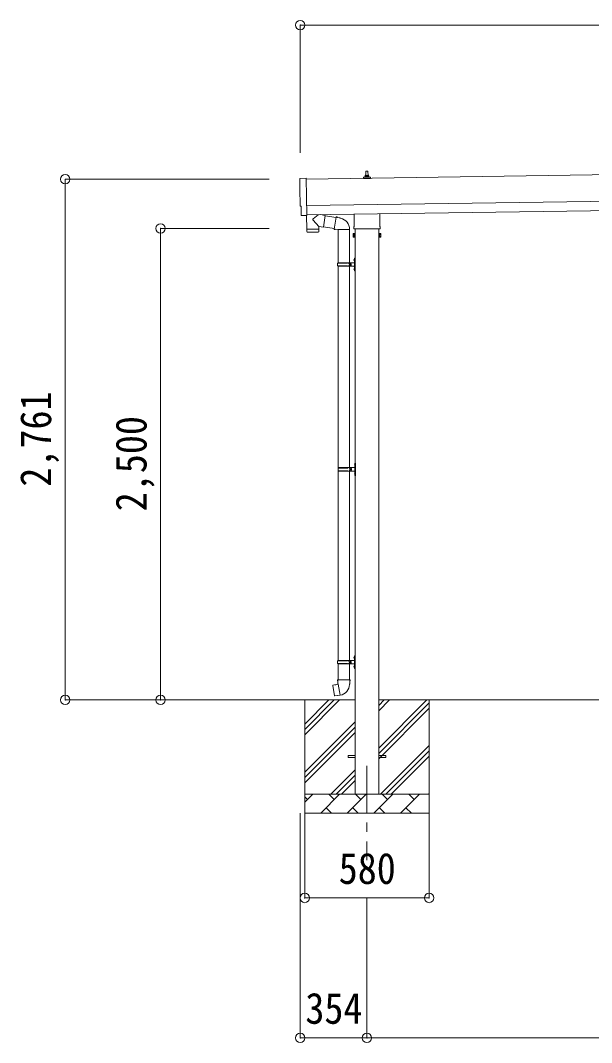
# Model space of a CAD drawing. Units: millimetres at full size, sheet at 1:50; some dimension numbers follow another scale. Extents: x -14053 to 14053, y -9700 to 9700.
# Drawn here: x -2432 to 600, y -6767 to -1348 of the extents above; entities that cross this region are included whole.
import ezdxf
from ezdxf.enums import TextEntityAlignment as Align

# ---------------------------------------------------------------- set-up
doc = ezdxf.new("R2010")
doc.units = ezdxf.units.MM
doc.header["$LTSCALE"] = 50
doc.header["$PDMODE"] = 32
doc.header["$PDSIZE"] = 50
doc.linetypes.add('CHAIN1', pattern=[8, 5, -1, 1, -1])
for name, color, linetype, lineweight in [('0-0_0', 7, 'Continuous', 9), ('0-1_Defpoints', 4, 'Continuous', 9), ('0-2_TEXT1', 7, 'Continuous', 9), ('0-6_PARTS1', 6, 'Continuous', 9)]:
    doc.layers.add(name, color=color, linetype=linetype, lineweight=lineweight)
doc.styles.add('ＭＳ ゴシック', font='')
doc.styles.get('ＭＳ ゴシック').set_extended_font_data('MS Gothic')

msp = doc.modelspace()

# ---------------------------------------------------------------- linework, layer by layer
at = {"layer": '0-0_0'}
for p, q in [((-654.63, -4950.76), (-1950.42, -4950.76)), ((-922.13, -4950.76), (-922.13, -5550.76)), ((-922.13, -5135.81), (-737.07, -4950.76)), ((-922.13, -5107.53), (-765.36, -4950.76)), ((-922.13, -5079.24), (-793.64, -4950.76)), ((2345.37, -4950.76), (-529.63, -4950.76)), ((-529.63, -5205.86), (-274.53, -4950.76)), ((-529.63, -5007.87), (-472.52, -4950.76)), ((-529.63, -4979.58), (-500.8, -4950.76)), ((-529.63, -5234.14), (-262.13, -4966.64)), ((-262.13, -4950.76), (-262.13, -5550.76)), ((-529.63, -5262.43), (-262.13, -4994.93)), ((-922.13, -5333.8), (-654.63, -5066.3)), ((-922.13, -5362.08), (-654.63, -5094.58)), ((-922.13, -5390.37), (-654.63, -5122.87)), ((-519.97, -5450.76), (-262.13, -5192.92)), ((-491.68, -5450.76), (-262.13, -5221.2)), ((-463.4, -5450.76), (-262.13, -5249.48)), ((-784.53, -5450.76), (-654.63, -5320.86)), ((-756.24, -5450.76), (-654.63, -5349.14)), ((-727.96, -5450.76), (-654.63, -5377.43)), ((-922.13, -5450.76), (-262.13, -5450.76)), ((-922.13, -5493.65), (-879.23, -5450.76)), ((-907.79, -5479.31), (-922.13, -5464.97)), ((-837.81, -5550.76), (-737.81, -5450.76)), ((-766.36, -5479.31), (-794.92, -5450.76)), ((-696.39, -5550.76), (-596.39, -5450.76)), ((-624.94, -5479.31), (-653.5, -5450.76)), ((-554.97, -5550.76), (-454.97, -5450.76)), ((-483.52, -5479.31), (-512.07, -5450.76)), ((-413.55, -5550.76), (-313.55, -5450.76)), ((-342.1, -5479.31), (-370.65, -5450.76)), ((-265.41, -5450.76), (-262.13, -5447.47)), ((-809.26, -5522.21), (-780.7, -5550.76)), ((-667.84, -5522.21), (-639.28, -5550.76)), ((-526.41, -5522.21), (-497.86, -5550.76)), ((-384.99, -5522.21), (-356.44, -5550.76)), ((-262.13, -5550.76), (-922.13, -5550.76))]:
    msp.add_line(p, q, dxfattribs=at)
at = {"layer": '0-1_Defpoints'}
for p, q in [((4450.11, -2112.31), (-914.85, -2188.95)), ((-598.13, -2171.5), (-597.4, -2147.97)), ((-596.4, -2147), (-587.85, -2147)), ((-586.85, -2147.97), (-586.13, -2171.5)), ((-610.38, -2187), (-610.38, -2179.28)), ((-573.88, -2187), (-610.38, -2187)), ((-609.99, -2178.5), (-574.26, -2178.5)), ((-609.61, -2178.31), (-602.89, -2176.68)), ((-602.51, -2176.5), (-581.74, -2176.5)), ((-602.13, -2175.71), (-602.13, -2171.5)), ((-601.13, -2171.5), (-583.13, -2171.5)), ((-582.13, -2175.71), (-582.13, -2171.5)), ((-574.64, -2178.31), (-581.36, -2176.68)), ((-573.88, -2187), (-573.88, -2179.28)), ((-912.85, -2328.94), (4452.11, -2252.3)), ((-912.13, -2378.94), (4452.82, -2302.29)), ((-931.71, -2382.98), (-938.63, -2382.72)), ((-930.31, -2382.06), (-912.08, -2382.71)), ((-912.09, -2381.7), (-912.08, -2382.7)), ((-660.43, -2440.99), (-660.43, -2375.34)), ((-523.83, -2373.39), (-523.83, -2440.99)), ((-666.13, -2479.26), (-665.37, -2477.94)), ((-666.13, -2479.26), (-666.13, -2496.26)), ((-659.13, -2482.85), (-665.37, -2482.85)), ((-659.13, -2492.67), (-665.37, -2492.67)), ((-662.13, -2449.76), (-662.13, -2444.26)), ((-524.19, -2453.26), (-660.06, -2453.26)), ((-654.63, -2453.26), (-654.63, -5450.76)), ((-529.63, -5450.76), (-529.63, -2453.26)), ((-525.13, -2482.85), (-518.88, -2482.85)), ((-525.13, -2492.67), (-518.88, -2492.67)), ((-522.13, -2444.26), (-522.13, -2449.76)), ((-518.13, -2479.26), (-518.88, -2477.94)), ((-518.13, -2479.26), (-518.13, -2496.26)), ((-666.13, -2496.26), (-665.37, -2497.57)), ((-659.13, -2497.57), (-665.37, -2497.57)), ((-656.63, -2496.96), (-659.13, -2496.96)), ((-527.63, -2496.96), (-525.13, -2496.96)), ((-525.13, -2497.57), (-518.88, -2497.57)), ((-518.13, -2496.26), (-518.88, -2497.57)), ((-692.13, -5246.26), (-654.63, -5246.26)), ((-692.13, -5255.26), (-692.13, -5246.26)), ((-692.13, -5255.26), (-654.63, -5255.26)), ((-529.63, -5246.26), (-492.13, -5246.26)), ((-529.63, -5255.26), (-492.13, -5255.26)), ((-492.13, -5255.26), (-492.13, -5246.26))]:
    msp.add_line(p, q, dxfattribs=at)
at = {"layer": '0-1_Defpoints', "color": 7, "linetype": 'CHAIN1'}
msp.add_line((-592.13, -5300.76), (-592.13, -5800.76), dxfattribs=at)
at = {"layer": '0-1_Defpoints'}
for points in [[(-946.46, -2185.97), (-914.92, -2183.87), (-912.09, -2381.7)], [(-941.51, -2379.77), (-942.19, -2332.75), (-942.79, -2332.75)], [(-659.13, -2497.57), (-659.13, -2477.94), (-665.37, -2477.94)], [(-659.13, -2496.96), (-659.13, -2478.56), (-656.63, -2478.56)], [(-525.13, -2496.96), (-525.13, -2478.56), (-527.63, -2478.56)], [(-525.13, -2497.57), (-525.13, -2477.94), (-518.88, -2477.94)]]:
    msp.add_lwpolyline(points, dxfattribs=at)
for points in [[(-656.63, -2498.26), (-656.63, -2477.26), (-654.63, -2477.26), (-654.63, -2498.26)], [(-527.63, -2498.26), (-527.63, -2477.26), (-529.63, -2477.26), (-529.63, -2498.26)]]:
    msp.add_lwpolyline(points, close=True, dxfattribs=at)
for centre, radius, start, end in [((-596.4, -2148), 1, 90, 178.60509), ((-587.85, -2148), 1, 1.39491, 90), ((-609.38, -2179.28), 1, 103.62699, 180), ((-603.13, -2175.71), 1, 283.62699, 0), ((-598.04, -2172.13), 4.13, 90, 171.17633), ((-601.13, -2172.5), 1, 90, 180), ((-588.79, -2171.5), 4.83, 133.60282, 180), ((-595.46, -2171.5), 4.83, 0, 46.39718), ((-586.21, -2172.13), 4.13, 8.82367, 90), ((-583.13, -2172.5), 1, 0, 90), ((-581.13, -2175.71), 1, 180, 256.37301), ((-574.88, -2179.28), 1, 0, 76.37301), ((-661.78, -2480.4), 4.34, 145.61575, 214.38425), ((-649.88, -2487.76), 16.24, 162.41205, 197.58795), ((-661.78, -2495.12), 4.34, 145.61575, 214.38425), ((-658.13, -2444.26), 4, 125.09963, 180), ((-658.13, -2449.76), 4, 180, 194.47751), ((-658.13, -2449.76), 4, 194.47751, 241.04498), ((-526.13, -2449.76), 4, 298.95502, 345.52249), ((-526.13, -2444.26), 4, 0, 54.90037), ((-526.13, -2449.76), 4, 345.52249, 0), ((-534.37, -2487.76), 16.24, 342.41205, 17.58795), ((-522.47, -2480.4), 4.34, 325.61575, 34.38425), ((-522.47, -2495.12), 4.34, 325.61575, 34.38425)]:
    msp.add_arc(centre, radius, start, end, dxfattribs=at)
for centre, major_axis, ratio, start_param, end_param in [((-946.26, -2188.96), (-3, -0.04), 0.99863, 4.7647489, 6.2979817), ((-5710.63, -2327.46), (4762.89, 68.04), 0.99863, 6.2686928, 6.2979817), ((-942.85, -2328.35), (-4.41, -0.06), 0.99863, 6.2686928, 7.8539816), ((-938.51, -2379.72), (-2.15, -2.1), 0.9974, 5.5252311, 7.0411395), ((-931.67, -2381.98), (-0.717, -0.7), 0.9974, 0.7579542, 1.5707963)]:
    msp.add_ellipse(centre, major_axis=major_axis, ratio=ratio, start_param=start_param, end_param=end_param, dxfattribs=at)
at = {"layer": '0-2_TEXT1'}
for p, q in [((-930.97, -2382.7), (-930.31, -2382.06)), ((-850.69, -2378.06), (-878.33, -2400.57)), ((-813.06, -2382.07), (-838.9, -2377.89)), ((-813.06, -2382.07), (-823.23, -2444.95)), ((-813.36, -2383.89), (-756, -2393.03)), ((-847.64, -2441), (-878.51, -2407.9)), ((-766.74, -2453.94), (-761.21, -2422.57)), ((-755.67, -2391.21), (-761.21, -2422.57)), ((-755.67, -2391.21), (-754.53, -2389.23)), ((-754.53, -2389.23), (-750.97, -2389.85)), ((-750.97, -2389.85), (-750.55, -2392.2)), ((-736.04, -2395.02), (-734.35, -2396.65)), ((-734.35, -2396.65), (-732.24, -2397.1)), ((-911.45, -2454.93), (-911.03, -2467.98)), ((-850.45, -2470.06), (-907.99, -2470.89)), ((-906.96, -2453.87), (-906.93, -2454.87)), ((-851.97, -2453.08), (-851.97, -2454.08)), ((-847.64, -2441), (-823.23, -2444.95)), ((-847.64, -2441), (-847.47, -2453.02)), ((-822.93, -2443.12), (-766.42, -2452.12)), ((-766.74, -2453.94), (-766.34, -2456.19)), ((-766.74, -2453.94), (-761.58, -2454.76)), ((-766.34, -2456.19), (-762.78, -2456.82)), ((-762.78, -2456.82), (-761.58, -2454.76)), ((-761.58, -2454.76), (-746.98, -2457.07)), ((-746.98, -2457.07), (-744.78, -2456.09)), ((-684.48, -2456.48), (-745.66, -2456.48)), ((-744.63, -2456.48), (-744.63, -2633.77)), ((-684.63, -2456.48), (-684.63, -2785.24)), ((-747.63, -2635.77), (-697.29, -2635.77)), ((-747.63, -2649.77), (-697.29, -2649.77)), ((-746.63, -2633.77), (-660.63, -2633.77)), ((-746.63, -2633.77), (-746.63, -2635.77)), ((-746.63, -2651.77), (-746.63, -2649.77)), ((-746.63, -2651.77), (-660.63, -2651.77)), ((-744.63, -2651.77), (-744.63, -3719.26)), ((-687.63, -2633.77), (-687.63, -2638.27)), ((-687.63, -2638.27), (-685.63, -2638.27)), ((-687.63, -2651.77), (-687.63, -2647.27)), ((-687.63, -2647.27), (-685.63, -2647.27)), ((-685.63, -2638.27), (-685.63, -2642.77)), ((-685.63, -2647.27), (-685.63, -2642.77)), ((-684.63, -2651.77), (-684.63, -3719.26)), ((-679.63, -2633.77), (-679.63, -2642.77)), ((-679.63, -2638.27), (-676.63, -2638.27)), ((-679.63, -2651.77), (-679.63, -2642.77)), ((-679.63, -2647.27), (-676.63, -2647.27)), ((-676.63, -2638.27), (-676.63, -2642.77)), ((-676.63, -2647.27), (-676.63, -2642.77)), ((-660.93, -2616.62), (-658.88, -2617.62)), ((-659.66, -2614.62), (-659.03, -2614.62)), ((-659.66, -2614.62), (-659.66, -2622.92)), ((-659.66, -2622.92), (-659.03, -2622.92)), ((-659.03, -2614.62), (-659.03, -2622.92)), ((-659.03, -2614.62), (-658.63, -2615.02)), ((-659.03, -2622.92), (-658.63, -2622.52)), ((-658.88, -2617.62), (-658.27, -2618.77)), ((-658.63, -2610.77), (-655.63, -2609.27)), ((-658.63, -2610.77), (-658.63, -2642.77)), ((-658.63, -2615.02), (-658.63, -2622.52)), ((-658.63, -2674.77), (-658.63, -2642.77)), ((-655.63, -2609.27), (-655.63, -2642.77)), ((-655.63, -2609.27), (-654.63, -2609.27)), ((-655.63, -2676.27), (-655.63, -2642.77)), ((-654.63, -2609.27), (-654.63, -2642.77)), ((-654.63, -2676.27), (-654.63, -2642.77)), ((-660.93, -2664.62), (-658.88, -2665.62)), ((-659.66, -2662.62), (-659.03, -2662.62)), ((-659.66, -2662.62), (-659.66, -2670.92)), ((-659.66, -2670.92), (-659.03, -2670.92)), ((-659.03, -2662.62), (-659.03, -2670.92)), ((-659.03, -2662.62), (-658.63, -2663.02)), ((-659.03, -2670.92), (-658.63, -2670.52)), ((-658.88, -2665.62), (-658.27, -2666.77)), ((-658.63, -2663.02), (-658.63, -2670.52)), ((-658.63, -2674.77), (-655.63, -2676.27)), ((-655.63, -2676.27), (-654.63, -2676.27)), ((-745.13, -3721.26), (-694.79, -3721.26)), ((-745.13, -3735.26), (-694.79, -3735.26)), ((-744.63, -3737.25), (-744.63, -4741.76)), ((-744.13, -3719.26), (-658.13, -3719.26)), ((-744.13, -3719.26), (-744.13, -3721.26)), ((-744.13, -3737.26), (-744.13, -3735.26)), ((-744.13, -3737.26), (-658.13, -3737.26)), ((-685.13, -3719.26), (-685.13, -3723.76)), ((-685.13, -3723.76), (-683.13, -3723.76)), ((-685.13, -3737.26), (-685.13, -3732.76)), ((-685.13, -3732.76), (-683.13, -3732.76)), ((-684.63, -3737.25), (-684.63, -4741.76)), ((-683.13, -3723.76), (-683.13, -3728.26)), ((-683.13, -3732.76), (-683.13, -3728.26)), ((-677.13, -3719.26), (-677.13, -3728.26)), ((-677.13, -3723.76), (-674.13, -3723.76)), ((-677.13, -3737.26), (-677.13, -3728.26)), ((-677.13, -3732.76), (-674.13, -3732.76)), ((-674.13, -3723.76), (-674.13, -3728.26)), ((-674.13, -3732.76), (-674.13, -3728.26)), ((-658.43, -3702.11), (-656.38, -3703.11)), ((-657.16, -3700.11), (-656.53, -3700.11)), ((-657.16, -3700.11), (-657.16, -3708.41)), ((-657.16, -3708.41), (-656.53, -3708.41)), ((-656.53, -3700.11), (-656.53, -3708.41)), ((-656.53, -3700.11), (-656.13, -3700.51)), ((-656.53, -3708.41), (-656.13, -3708.01)), ((-656.38, -3703.11), (-655.77, -3704.26)), ((-656.13, -3696.26), (-653.13, -3694.76)), ((-656.13, -3696.26), (-656.13, -3728.26)), ((-656.13, -3700.51), (-656.13, -3708.01)), ((-656.13, -3760.26), (-656.13, -3728.26)), ((-653.13, -3694.76), (-653.13, -3728.26)), ((-653.13, -3694.76), (-652.13, -3694.76)), ((-653.13, -3761.76), (-653.13, -3728.26)), ((-652.13, -3694.76), (-652.13, -3728.26)), ((-652.13, -3761.76), (-652.13, -3728.26)), ((-658.43, -3750.11), (-656.38, -3751.11)), ((-657.16, -3748.11), (-656.53, -3748.11)), ((-657.16, -3748.11), (-657.16, -3756.41)), ((-657.16, -3756.41), (-656.53, -3756.41)), ((-656.53, -3748.11), (-656.53, -3756.41)), ((-656.53, -3748.11), (-656.13, -3748.51)), ((-656.53, -3756.41), (-656.13, -3756.01)), ((-656.38, -3751.11), (-655.77, -3752.26)), ((-656.13, -3748.51), (-656.13, -3756.01)), ((-656.13, -3760.26), (-653.13, -3761.76)), ((-653.13, -3761.76), (-652.13, -3761.76)), ((-747.63, -4743.76), (-697.29, -4743.76)), ((-747.63, -4757.76), (-697.29, -4757.76)), ((-746.63, -4741.76), (-660.63, -4741.76)), ((-746.63, -4741.76), (-746.63, -4743.76)), ((-746.63, -4759.76), (-746.63, -4757.76)), ((-746.63, -4759.76), (-660.63, -4759.76)), ((-744.63, -4759.76), (-744.63, -4844.69)), ((-687.63, -4741.76), (-687.63, -4746.26)), ((-687.63, -4746.26), (-685.63, -4746.26)), ((-687.63, -4759.76), (-687.63, -4755.26)), ((-687.63, -4755.26), (-685.63, -4755.26)), ((-685.63, -4746.26), (-685.63, -4750.76)), ((-685.63, -4755.26), (-685.63, -4750.76)), ((-684.63, -4759.76), (-684.63, -4844.69)), ((-679.63, -4741.76), (-679.63, -4750.76)), ((-679.63, -4746.26), (-676.63, -4746.26)), ((-679.63, -4759.76), (-679.63, -4750.76)), ((-679.63, -4755.26), (-676.63, -4755.26)), ((-676.63, -4746.26), (-676.63, -4750.76)), ((-676.63, -4755.26), (-676.63, -4750.76)), ((-660.93, -4724.61), (-658.88, -4725.61)), ((-659.66, -4722.61), (-659.03, -4722.61)), ((-659.66, -4722.61), (-659.66, -4730.91)), ((-659.66, -4730.91), (-659.03, -4730.91)), ((-659.03, -4722.61), (-659.03, -4730.91)), ((-659.03, -4722.61), (-658.63, -4723.01)), ((-659.03, -4730.91), (-658.63, -4730.51)), ((-658.88, -4725.61), (-658.27, -4726.76)), ((-658.63, -4718.76), (-655.63, -4717.26)), ((-658.63, -4718.76), (-658.63, -4750.76)), ((-658.63, -4723.01), (-658.63, -4730.51)), ((-658.63, -4782.76), (-658.63, -4750.76)), ((-655.63, -4717.26), (-655.63, -4750.76)), ((-655.63, -4717.26), (-654.63, -4717.26)), ((-655.63, -4784.26), (-655.63, -4750.76)), ((-654.63, -4717.26), (-654.63, -4750.76)), ((-654.63, -4784.26), (-654.63, -4750.76)), ((-660.93, -4772.61), (-658.88, -4773.61)), ((-659.66, -4770.61), (-659.03, -4770.61)), ((-659.66, -4770.61), (-659.66, -4778.91)), ((-659.66, -4778.91), (-659.03, -4778.91)), ((-659.03, -4770.61), (-659.03, -4778.91)), ((-659.03, -4770.61), (-658.63, -4771.01)), ((-659.03, -4778.91), (-658.63, -4778.51)), ((-658.88, -4773.61), (-658.27, -4774.76)), ((-658.63, -4771.01), (-658.63, -4778.51)), ((-658.63, -4782.76), (-655.63, -4784.26)), ((-655.63, -4784.26), (-654.63, -4784.26)), ((-773.08, -4873.14), (-773.89, -4874.31)), ((-773.89, -4874.31), (-764.27, -4928.87)), ((-745.22, -4867.89), (-773.08, -4873.14)), ((-760.34, -4870.53), (-760.55, -4870.78)), ((-746.48, -4844.69), (-748.63, -4845.47)), ((-748.63, -4845.47), (-748.63, -4849.09)), ((-748.63, -4849.09), (-746.38, -4849.9)), ((-746.48, -4844.69), (-714.63, -4844.69)), ((-746.48, -4844.69), (-746.38, -4849.9)), ((-746.38, -4849.9), (-746.13, -4864.69)), ((-746.13, -4864.69), (-744.78, -4866.69)), ((-734.86, -4925.18), (-745, -4867.71)), ((-744.97, -4866.89), (-744.97, -4867.59)), ((-744.78, -4866.69), (-744.81, -4866.69)), ((-682.78, -4844.69), (-714.63, -4844.69)), ((-684.44, -4866.63), (-684.51, -4868.79)), ((-683.12, -4864.69), (-684.44, -4866.63)), ((-680.63, -4849.09), (-682.87, -4849.9)), ((-682.78, -4844.69), (-680.63, -4845.47)), ((-680.63, -4845.47), (-680.63, -4849.09)), ((-750.25, -4927.78), (-750.53, -4927.62)), ((-734.56, -4925.95), (-734.8, -4925.28))]:
    msp.add_line(p, q, dxfattribs=at)
for points in [[(-912.48, -2382.69), (-911.46, -2453.93), (-847.47, -2453.02)], [(-755.67, -2391.21), (-750.55, -2392.2), (-736.04, -2395.02)], [(-847.49, -2467.07), (-847.45, -2454.02), (-911.45, -2454.93)], [(-660.93, -2620.91), (-658.88, -2619.92), (-658.27, -2618.77)], [(-660.93, -2668.91), (-658.88, -2667.92), (-658.27, -2666.77)], [(-658.43, -3706.41), (-656.38, -3705.41), (-655.77, -3704.26)], [(-658.43, -3754.41), (-656.38, -3753.41), (-655.77, -3752.26)], [(-660.93, -4728.91), (-658.88, -4727.91), (-658.27, -4726.76)], [(-660.93, -4776.91), (-658.88, -4775.91), (-658.27, -4774.76)], [(-758.1, -4870.31), (-758.38, -4870.16), (-760.34, -4870.53)], [(-682.78, -4844.69), (-682.87, -4849.9), (-683.12, -4864.69)], [(-735.13, -4925.09), (-763.11, -4929.69), (-764.27, -4928.87)], [(-748.06, -4927.22), (-748.28, -4927.45), (-750.25, -4927.78)]]:
    msp.add_lwpolyline(points, dxfattribs=at)
for centre, radius, start, end in [((-875.02, -2404.31), 5, 131.47396, 225.79244), ((-744.78, -2456.09), 60.3, 359.62495, 78), ((-908.03, -2467.89), 3, 181.81845, 270.86677), ((-850.49, -2467.06), 3, 270.81845, 359.81845), ((-698.88, -2642.77), 49.25, 171.82876, 180.00002), ((-698.88, -2642.77), 49.25, 180.00002, 188.17127), ((-697.29, -2633.77), 2, 270, 359.99998), ((-697.29, -2651.77), 2, 0.00005, 90.00004), ((-655.33, -2618.77), 6, 136.21765, 223.78235), ((-660.63, -2631.77), 2, 270, 359.99998), ((-660.63, -2653.77), 2, 0.00005, 90.00004), ((-655.33, -2666.77), 6, 136.21765, 223.78235), ((-696.38, -3728.26), 49.25, 171.82876, 180.00002), ((-696.38, -3728.26), 49.25, 180.00002, 188.17127), ((-694.79, -3719.26), 2, 270, 359.99998), ((-694.79, -3737.26), 2, 0.00005, 90.00004), ((-652.83, -3704.26), 6, 136.21765, 223.78235), ((-658.13, -3717.26), 2, 270, 359.99998), ((-658.13, -3739.26), 2, 0.00005, 90.00004), ((-652.83, -3752.26), 6, 136.21765, 223.78235), ((-698.88, -4750.76), 49.25, 171.82876, 180.00002), ((-698.88, -4750.76), 49.25, 180.00002, 188.17127), ((-697.29, -4741.76), 2, 270, 359.99998), ((-697.29, -4759.76), 2, 0.00005, 90.00004), ((-655.33, -4726.76), 6, 136.21765, 223.78235), ((-660.63, -4739.76), 2, 270, 359.99998), ((-660.63, -4761.76), 2, 0.00005, 90.00004), ((-655.33, -4774.76), 6, 136.21765, 223.78235), ((-745.27, -4867.59), 0.3, 280.66842, 0), ((-744.77, -4866.89), 0.2, 100, 180), ((-744.78, -4866.69), 60.3, 279.96938, 358), ((-735.08, -4925.39), 0.3, 20, 99.33158), ((-734.37, -4925.88), 0.2, 200, 279.96938)]:
    msp.add_arc(centre, radius, start, end, dxfattribs=at)
at = {"layer": '0-6_PARTS1'}
for p, q in [((-946.13, -1373.15), (-946.13, -2049.27)), ((-946.13, -1373.15), (5763.87, -1373.15)), ((-2193.84, -2189.75), (-1111.22, -2189.75)), ((-2193.84, -4950.76), (-2193.84, -2189.75)), ((-1687.41, -2450.76), (-1111.22, -2450.76)), ((-1687.41, -4950.76), (-1687.41, -2450.76)), ((-2193.84, -4950.76), (-1111.22, -4950.76)), ((-1687.41, -4950.76), (-1111.22, -4950.76)), ((-946.13, -6742.41), (-946.13, -5550.76)), ((-922.13, -6000.82), (-922.13, -5550.76)), ((-262.13, -6000.82), (-262.13, -5550.76)), ((-922.13, -6000.82), (-262.13, -6000.82)), ((-592.13, -6742.41), (-592.13, -6000.82)), ((-946.13, -6742.41), (-592.13, -6742.41)), ((-592.13, -6742.41), (2407.87, -6742.41))]:
    msp.add_line(p, q, dxfattribs=at)
for p in [(-946.13, -1373.15), (-2193.84, -2189.75), (-1687.41, -2450.76), (-2193.84, -4950.76), (-1687.41, -4950.76), (-922.13, -6000.82), (-262.13, -6000.82), (-946.13, -6742.41), (-592.13, -6742.41)]:
    msp.add_point(p, dxfattribs=at)

# ---------------------------------------------------------------- texts
at = {"layer": '0-6_PARTS1', "color": 7, "style": 'ＭＳ ゴシック', "width": 0.9}
for s, p in [('2,761', (-2218.84, -3820.26)), ('2,500', (-1712.41, -3950.76))]:
    msp.add_text(s, height=165, rotation=90, dxfattribs=at).set_placement(p, align=Align.BOTTOM_LEFT)
for s, p in [('580', (-742.13, -5975.82)), ('354', (-919.13, -6717.41))]:
    msp.add_text(s, height=165, dxfattribs=at).set_placement(p, align=Align.BOTTOM_LEFT)

doc.saveas('drawing.dxf')
